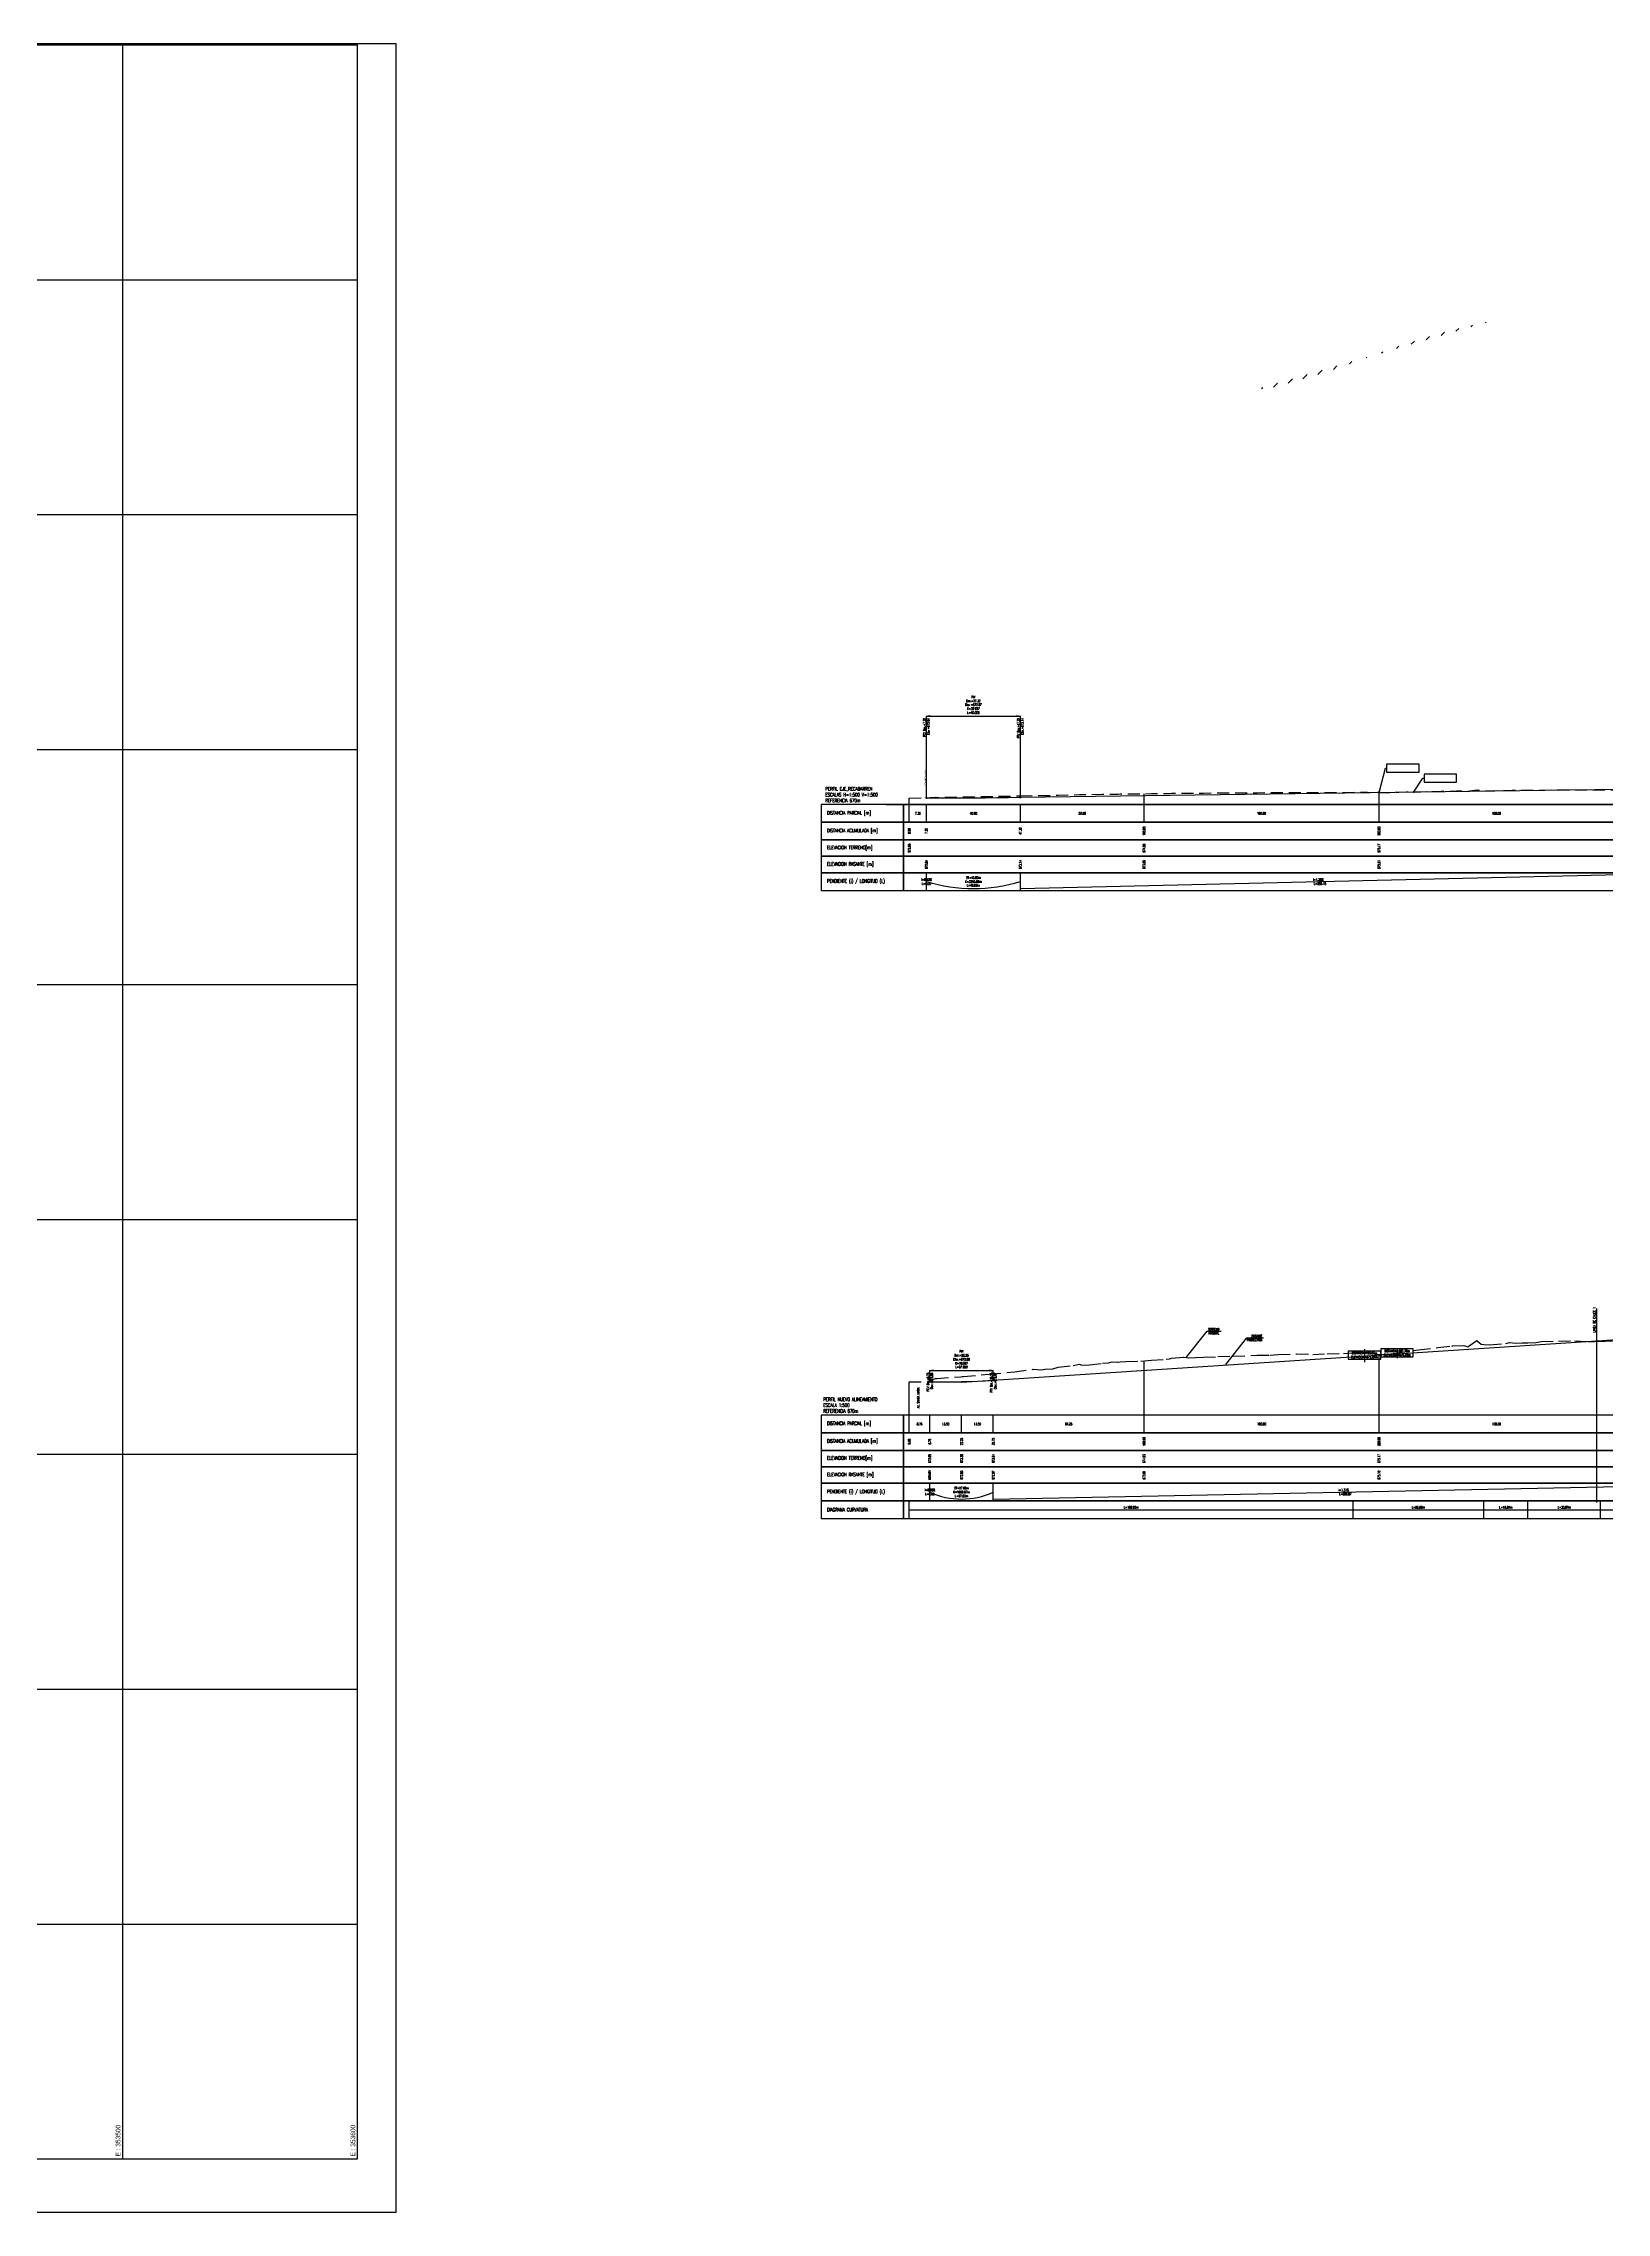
# Model space of a CAD drawing. Extents: x 350769 to 354978, y 6304672 to 6307963.
# Drawn here: x 353466 to 354132, y 6305277 to 6306201 of the extents above; entities that cross this region are included whole.
import ezdxf
from ezdxf.enums import TextEntityAlignment as Align

# ---------------------------------------------------------------- set-up
doc = ezdxf.new("R2010")
doc.units = 0
for name, pattern in [('CENTER', [50.8, 31.75, -6.35, 6.35, -6.35]), ('DASHDOTX2', [2, 1, -0.5, 0, -0.5]), ('DASHED', [19.05, 12.7, -6.35])]:
    doc.linetypes.add(name, pattern=pattern)
doc.layers.get('0').update_dxf_attribs({"linetype": 'CONTINUOUS'})
for name, color, linetype in [('-LAMINA 1_1250', 1, 'CONTINUOUS'), ('00_Demarc_Proyectado', 150, 'CONTINUOUS'), ('04_Pav ext_Cortes', 3, 'CONTINUOUS'), ('04_Pav ext_Txt Cortes', 2, 'CONTINUOUS'), ('1-ARBOLES  2', 7, 'CONTINUOUS'), ('1-coordenadas', 8, 'CONTINUOUS'), ('C-CARR-OBRA-PATR', 4, 'CONTINUOUS'), ('C-ROAD-PROF', 3, 'CONTINUOUS'), ('C-ROAD-PROF-TEXT', 2, 'CONTINUOUS')]:
    doc.layers.add(name, color=color, linetype=linetype)
doc.layers.add('TEXTOS-PERFILES', color=7, linetype='CONTINUOUS', lineweight=20)
doc.styles.add('A', font='arial.ttf', dxfattribs={"height": 2})
doc.styles.add('ROMANS', font='romans.shx', dxfattribs={"width": 0.65})
doc.dimstyles.new('2F500', dxfattribs={"dimtxt": 1, "dimasz": 1, "dimexe": 0.35, "dimexo": 0.35, "dimgap": 0.25, "dimtad": 1, "dimdsep": 46, "dimtxsty": 'ROMANS', "dimcen": 0, "dimclrd": 7, "dimclre": 7, "dimclrt": 2, "dimaunit": 2, "dimadec": 1, "dimazin": 0, "dimtfac": 1, "dimtmove": 0, "dimatfit": 3, "dimfxl": 0.35, "dimfxlon": 1, "dimtolj": 1, "dimtzin": 0, "dimarcsym": 1})
doc.dimstyles.get("Standard").update_dxf_attribs({"dimtxt": 0.18, "dimasz": 0.18, "dimexe": 0.18, "dimexo": 0.0625, "dimgap": 0.09, "dimtad": 0, "dimtih": 1, "dimtoh": 1, "dimdec": 4, "dimzin": 0, "dimdsep": 46, "dimtxsty": 'STANDARD', "dimcen": 0.09, "dimadec": 0, "dimazin": 0, "dimtfac": 1, "dimtdec": 4, "dimtofl": 0, "dimtmove": 0, "dimatfit": 3, "dimfxl": 1, "dimtolj": 1, "dimtzin": 0, "dimarcsym": 0})

# ---------------------------------------------------------------- blocks, each defined once
blk = doc.blocks.new('COORDENADAS')
at = {"layer": '-LAMINA 1_1250'}
blk.add_lwpolyline([(0, 0), (1436.25, 0), (1436.25, -923.479), (0, -923.479)], close=True, dxfattribs=at)
at = {"layer": '1-coordenadas'}
for p, q in [((20, -0.625), (1420, -0.625)), ((1320, -900.625), (1320, -0.625)), ((1420, -900.625), (1420, -0.625)), ((20, -100.625), (1420, -100.625)), ((20, -200.625), (1420, -200.625)), ((20, -300.625), (1420, -300.625)), ((20, -400.625), (1420, -400.625)), ((20, -500.625), (1420, -500.625)), ((20, -600.625), (1420, -600.625)), ((20, -700.625), (1420, -700.625)), ((20, -800.625), (1420, -800.625)), ((20, -900.625), (1420, -900.625))]:
    blk.add_line(p, q, dxfattribs=at)
blk = doc.blocks.new('_ClosedFilled')
blk.add_hatch(color=256).paths.add_polyline_path([(-1, 0.17), (-1, -0.17), (0, 0)])
at = {"color": 0, "linetype": 'ByBlock', "lineweight": -2}
for p, q in [((-1, 0.17), (0, 0)), ((-1, 0.17), (-1, -0.17)), ((0, 0), (-1, -0.17))]:
    blk.add_line(p, q, dxfattribs=at)
blk = doc.blocks.new('AeccTickCircle')
blk.add_circle((0, 0), 1)
blk = doc.blocks.new('*U1005')
at = {"layer": 'C-ROAD-PROF', "color": 7, "linetype": 'DASHED', "lineweight": -3, "ltscale": 0.4}
for p, q in [((355383.52, 6305175.18), (355385.33, 6305175.33)), ((355385.33, 6305175.33), (355388.33, 6305175.32)), ((355388.33, 6305175.32), (355389.47, 6305175.37)), ((355389.47, 6305175.37), (355391.41, 6305175.08)), ((355401.58, 6305175.1), (355409.4, 6305176.28)), ((355409.4, 6305176.28), (355410.3, 6305176.4)), ((355410.3, 6305176.4), (355411.39, 6305176.49)), ((355411.39, 6305176.49), (355419.65, 6305177.5)), ((355419.65, 6305177.5), (355425.61, 6305178.12)), ((355425.61, 6305178.12), (355425.85, 6305178.17)), ((355425.85, 6305178.17), (355426.05, 6305178.18)), ((355426.05, 6305178.18), (355430.74, 6305178.34)), ((355430.74, 6305178.34), (355432.41, 6305177.81)), ((355432.41, 6305177.81), (355432.5, 6305177.84)), ((355432.5, 6305177.84), (355432.91, 6305178.26)), ((355432.91, 6305178.26), (355436.18, 6305180.55)), ((355436.18, 6305180.55), (355436.34, 6305180.31)), ((355436.34, 6305180.31), (355438.09, 6305178.91)), ((355438.09, 6305178.91), (355439.15, 6305178.83)), ((355439.15, 6305178.83), (355441.59, 6305178.65)), ((355441.59, 6305178.65), (355448.53, 6305179.25)), ((355448.53, 6305179.25), (355450.06, 6305179.58)), ((355450.06, 6305179.58), (355452.68, 6305179.37)), ((355452.68, 6305179.37), (355455.5, 6305179.44)), ((355455.5, 6305179.44), (355457.99, 6305179.53)), ((355457.99, 6305179.53), (355461.34, 6305179.65)), ((355461.34, 6305179.65), (355463.68, 6305180)), ((355463.68, 6305180), (355470.94, 6305180.27)), ((355470.94, 6305180.27), (355477.83, 6305180.32)), ((355477.83, 6305180.32), (355483.82, 6305179.97)), ((355483.82, 6305179.97), (355488.86, 6305180.14)), ((355488.86, 6305180.14), (355490.88, 6305180.22)), ((355490.88, 6305180.22), (355496.2, 6305180.3)), ((355217.66, 6305165.19), (355228.52, 6305166.1)), ((355228.52, 6305166.1), (355239.38, 6305167.14)), ((355239.38, 6305167.14), (355247.31, 6305168.23)), ((355247.31, 6305168.23), (355250.77, 6305168.06)), ((355250.77, 6305168.06), (355251.66, 6305168.11)), ((355251.66, 6305168.11), (355252.39, 6305168.3)), ((355252.39, 6305168.3), (355255.77, 6305168.38)), ((355255.77, 6305168.38), (355258.03, 6305169.1)), ((355258.03, 6305169.1), (355264.31, 6305169.86)), ((355264.31, 6305169.86), (355267.05, 6305170.41)), ((355267.05, 6305170.41), (355267.9, 6305170.06)), ((355267.9, 6305170.06), (355271.27, 6305170.15)), ((355271.27, 6305170.15), (355276.89, 6305170.79)), ((355276.89, 6305170.79), (355279.4, 6305171)), ((355279.4, 6305171), (355281, 6305171.36)), ((355281, 6305171.36), (355283.28, 6305171.29)), ((355283.28, 6305171.29), (355283.55, 6305171.25)), ((355283.55, 6305171.25), (355284.36, 6305171.39)), ((355284.36, 6305171.39), (355286.84, 6305171.58)), ((355286.84, 6305171.58), (355293.16, 6305171.72)), ((355293.16, 6305171.72), (355297.64, 6305172.11)), ((355297.64, 6305172.11), (355303.95, 6305172.49)), ((355303.95, 6305172.49), (355305.32, 6305172.68)), ((355305.32, 6305172.68), (355306.26, 6305172.91)), ((355306.26, 6305172.91), (355311.42, 6305173.35)), ((355311.42, 6305173.35), (355313.46, 6305173.09)), ((355313.46, 6305173.09), (355316.45, 6305173.22)), ((355316.45, 6305173.22), (355319.82, 6305173.42)), ((355319.82, 6305173.42), (355325.95, 6305173.63)), ((355325.95, 6305173.63), (355332.38, 6305173.82)), ((355332.38, 6305173.82), (355342.67, 6305174.18)), ((355342.67, 6305174.18), (355348.27, 6305174.32)), ((355348.27, 6305174.32), (355351.6, 6305174.58)), ((355351.6, 6305174.58), (355359.41, 6305174.8)), ((355359.41, 6305174.8), (355366.34, 6305174.6)), ((355366.34, 6305174.6), (355372.47, 6305174.85)), ((355372.47, 6305174.85), (355379.47, 6305174.91)), ((355379.47, 6305174.91), (355383.52, 6305175.18)), ((355391.41, 6305175.08), (355393.16, 6305174.56)), ((355393.16, 6305174.56), (355395.31, 6305174.59)), ((355395.31, 6305174.59), (355397.68, 6305174.74)), ((355397.68, 6305174.74), (355399.5, 6305174.87)), ((355399.5, 6305174.87), (355400.54, 6305174.97)), ((355400.54, 6305174.97), (355401.58, 6305175.1)), ((355194.58, 6305162.85), (355202.41, 6305162.91)), ((355202.41, 6305162.91), (355202.72, 6305162.93)), ((355202.72, 6305162.93), (355203.23, 6305162.94)), ((355203.23, 6305162.94), (355203.25, 6305162.94)), ((355203.25, 6305162.94), (355203.33, 6305162.95)), ((355203.33, 6305162.95), (355203.34, 6305162.99)), ((355203.34, 6305162.99), (355203.57, 6305163.61)), ((355203.57, 6305163.61), (355205.79, 6305164.3)), ((355205.79, 6305164.3), (355205.86, 6305164.31)), ((355205.86, 6305164.31), (355206.28, 6305164.28)), ((355206.28, 6305164.28), (355216.58, 6305165.08)), ((355216.58, 6305165.08), (355217.1, 6305165.15)), ((355217.1, 6305165.15), (355217.66, 6305165.19))]:
    blk.add_line(p, q, dxfattribs=at)
blk = doc.blocks.new('*U1004')
at = {"layer": 'C-CARR-OBRA-PATR', "color": 7, "linetype": 'Continuous', "lineweight": -3}
for p, q in [((355381.49, 6305175.98), (355381.49, 6305172.57)), ((355395.28, 6305175.98), (355381.49, 6305175.98)), ((355395.28, 6305172.57), (355395.28, 6305175.98)), ((355381.49, 6305172.57), (355395.28, 6305172.57))]:
    blk.add_line(p, q, dxfattribs=at)
at = {"layer": 'C-CARR-OBRA-PATR', "color": 6, "linetype": 'Continuous', "lineweight": -3}
blk.add_circle((355388.39, 6305173.9), 0.125, dxfattribs=at)
at = {"layer": 'C-CARR-OBRA-PATR', "color": 7, "linetype": 'Continuous', "lineweight": -3, "insert": (355388.39, 6305174.28), "char_height": 1, "attachment_point": 5, "style": 'ROMANS'}
blk.add_mtext('{\\C3;DISTANCIA=193.81m\\PELEVACION=675.04m}', dxfattribs=at)
blk = doc.blocks.new('*U1003')
at = {"layer": 'C-CARR-OBRA-PATR', "color": 7, "linetype": 'Continuous', "lineweight": -3}
for p, q in [((355395.38, 6305176.9), (355395.38, 6305173.48)), ((355409.17, 6305176.9), (355395.38, 6305176.9)), ((355409.17, 6305173.48), (355409.17, 6305176.9)), ((355395.38, 6305173.48), (355409.17, 6305173.48))]:
    blk.add_line(p, q, dxfattribs=at)
at = {"layer": 'C-CARR-OBRA-PATR', "color": 6, "linetype": 'Continuous', "lineweight": -3}
blk.add_circle((355402.28, 6305174.82), 0.125, dxfattribs=at)
at = {"layer": 'C-CARR-OBRA-PATR', "color": 7, "linetype": 'Continuous', "lineweight": -3, "insert": (355402.28, 6305175.19), "char_height": 1, "attachment_point": 5, "style": 'ROMANS'}
blk.add_mtext('{\\C3;DISTANCIA=207.70m\\PELEVACION=675.22m}', dxfattribs=at)
blk = doc.blocks.new('*U1001')
at = {"layer": 'C-ROAD-PROF', "color": 1, "linetype": 'Continuous', "lineweight": -3, "ltscale": 2}
for p, q in [((355230.33, 6305163.58), (355530.19, 6305183.16)), ((355203.33, 6305162.95), (355206.7, 6305162.9)), ((355206.7, 6305162.9), (355210.08, 6305162.89)), ((355210.08, 6305162.89), (355213.45, 6305162.92)), ((355213.45, 6305162.92), (355216.83, 6305162.98)), ((355216.83, 6305162.98), (355220.2, 6305163.08)), ((355220.2, 6305163.08), (355223.58, 6305163.21)), ((355223.58, 6305163.21), (355226.95, 6305163.38)), ((355226.95, 6305163.38), (355230.33, 6305163.58))]:
    blk.add_line(p, q, dxfattribs=at)
at = {"layer": 'C-ROAD-PROF', "color": 8, "linetype": 'Continuous', "lineweight": -3, "ltscale": 2}
for p, q in [((355203.33, 6305162.95), (355216.83, 6305162.7)), ((355216.83, 6305162.7), (355230.33, 6305163.58))]:
    blk.add_line(p, q, dxfattribs=at)
blk = doc.blocks.new('*U999')
at = {"layer": 'C-ROAD-PROF-TEXT', "color": 7, "linetype": 'Continuous', "lineweight": -3}
for p, q in [((355203.33, 6305167.72), (355230.33, 6305167.72)), ((355203.33, 6305162.95), (355203.33, 6305167.72)), ((355230.33, 6305163.58), (355230.33, 6305167.72))]:
    blk.add_line(p, q, dxfattribs=at)
for name, p, xscale, yscale, zscale, rotation in [('_ClosedFilled', (355203.33, 6305167.72), 1.499999999999989, 1.499999999999989, 1.499999999999989, 180), ('AeccTickCircle', (355203.33, 6305162.95), 0.2500000000000001, 0.2500000000000001, 0.2500000000000001, 90.00000000000001), ('AeccTickCircle', (355230.33, 6305163.58), 0.2500000000000001, 0.2500000000000001, 0.2500000000000001, 90.00000000000001)]:
    blk.add_blockref(name, p, dxfattribs=dict(at, xscale=xscale, yscale=yscale, zscale=zscale, rotation=rotation))
at = {"layer": 'C-ROAD-PROF-TEXT', "color": 7, "linetype": 'Continuous', "lineweight": -3, "xscale": 1.499999999999989, "yscale": 1.499999999999989, "zscale": 1.499999999999989}
blk.add_blockref('_ClosedFilled', (355230.33, 6305167.72), dxfattribs=at)
at = {"layer": 'C-ROAD-PROF-TEXT', "color": 3, "linetype": 'Continuous', "lineweight": -3, "insert": (355216.83, 6305168.66), "char_height": 1, "attachment_point": 8, "style": 'ROMANS'}
blk.add_mtext('{\\C3;PIV\\PDm.=22.25\\PElev.=672.80\\PK=16.087\\PL=27.000}', dxfattribs=at)
at = {"layer": 'C-ROAD-PROF-TEXT', "color": 3, "linetype": 'Continuous', "lineweight": -3, "char_height": 1, "attachment_point": 6, "rotation": 90, "style": 'ROMANS'}
for s, insert in [('PCV Dm.=8.75\\PElev.=672.85', (355203.33, 6305166.78)), ('PTV Dm.=35.75\\PElev.=672.97', (355230.33, 6305166.77))]:
    blk.add_mtext(s, dxfattribs=dict(at, insert=insert))
blk = doc.blocks.new('*U998')
at = {"layer": 'TEXTOS-PERFILES', "color": 7, "linetype": 'Continuous', "lineweight": 20, "char_height": 1, "attachment_point": 5, "style": 'ROMANS'}
for s, insert in [('{\\C256;8.75}', (355198.95, 6305144.97)), ('{\\C256;13.50}', (355210.08, 6305144.97)), ('{\\C256;13.50}', (355223.58, 6305144.97)), ('{\\C256;64.25}', (355262.45, 6305144.97)), ('{\\C256;100.00}', (355344.58, 6305144.97)), ('{\\C256;100.00}', (355444.58, 6305144.97))]:
    blk.add_mtext(s, dxfattribs=dict(at, insert=insert))
blk = doc.blocks.new('*U997')
at = {"layer": 'TEXTOS-PERFILES', "color": 7, "linetype": 'Continuous', "lineweight": 20, "char_height": 1, "attachment_point": 5, "rotation": 90, "style": 'ROMANS'}
for s, insert in [('0.00', (355194.58, 6305137.47)), ('{\\C256;8.75}', (355203.33, 6305137.47)), ('{\\C256;22.25}', (355216.83, 6305137.47)), ('{\\C256;35.75}', (355230.33, 6305137.47)), ('100.00', (355294.58, 6305137.47)), ('200.00', (355394.58, 6305137.47))]:
    blk.add_mtext(s, dxfattribs=dict(at, insert=insert))
blk = doc.blocks.new('*U996')
at = {"layer": 'TEXTOS-PERFILES', "color": 7, "linetype": 'Continuous', "lineweight": 20, "char_height": 1, "style": 'ROMANS'}
for s, insert, attachment_point in [('{\\C256;i=0.00%}', (355201.18, 6305116.35), 7), ('{\\C256;L=0.00}', (355203.33, 6305115.6), 2), ('{\\C256;2T=27.00m\\PK=1608.67m\\PL=27.00m}', (355216.83, 6305115.97), 5), ('{\\C256;i=1.31%}', (355377.31, 6305116.35), 7), ('{\\C256;L=299.87}', (355380.26, 6305115.6), 2)]:
    blk.add_mtext(s, dxfattribs=dict(at, insert=insert, attachment_point=attachment_point))
blk = doc.blocks.new('*U995')
at = {"layer": 'TEXTOS-PERFILES', "color": 7, "linetype": 'Continuous', "lineweight": 20, "char_height": 1, "attachment_point": 5, "style": 'ROMANS'}
for s, insert in [('{\\C256;L=188.95m}', (355289.05, 6305109.47)), ('{\\C256;L=55.62m}', (355411.34, 6305109.47)), ('{\\C256;L=18.84m}', (355448.57, 6305109.47)), ('{\\C256;L=30.87m}', (355473.42, 6305109.47))]:
    blk.add_mtext(s, dxfattribs=dict(at, insert=insert))
blk = doc.blocks.new('*U994')
at = {"layer": 'TEXTOS-PERFILES', "color": 7, "linetype": 'Continuous', "lineweight": 20, "char_height": 1, "attachment_point": 5, "rotation": 90, "style": 'ROMANS'}
for s, insert in [('INFINITY', (355203.33, 6305123.22)), ('672.85', (355216.83, 6305123.22)), ('672.97', (355230.33, 6305123.22)), ('673.81', (355294.58, 6305123.22)), ('675.12', (355394.58, 6305123.22))]:
    blk.add_mtext(s, dxfattribs=dict(at, insert=insert))

msp = doc.modelspace()

# ---------------------------------------------------------------- hatches: boundary and pattern name
at = {"layer": '00_Demarc_Proyectado'}
h = msp.add_hatch(dxfattribs=at)
h.set_pattern_fill('ANSI31', color=256)
h.paths.add_polyline_path([(353983.556, 6306053.727), (353983.79, 6306052.754)])
edge = h.paths.add_edge_path()
edge.add_line((353981.943, 6306052.31), (353983.79, 6306052.754))
edge.add_line((353981.943, 6306052.31), (353983.79, 6306052.754))
h.paths.add_polyline_path([(353987.58, 6306053.697), (353985.737, 6306053.234)])
edge = h.paths.add_edge_path()
edge.add_line((353985.498, 6306054.205), (353985.737, 6306053.234))
edge.add_line((353985.498, 6306054.205), (353985.737, 6306053.234))
edge = h.paths.add_edge_path()
edge.add_line((353983.556, 6306053.727), (353985.498, 6306054.204))
edge.add_arc((354156.81, 6305732.249), 357.974, 101.90171, 110.668394)
edge.add_arc((353888.747, 6306442.843), 401.5, 284.250343, 290.668394, ccw=False)

# ---------------------------------------------------------------- linework, layer by layer
at = {"layer": '04_Pav ext_Cortes', "linetype": 'CENTER', "ltscale": 0.25, "const_width": 0.5}
msp.add_lwpolyline([(354127.512, 6305579.358), (354127.512, 6305662.076)], dxfattribs=at)
at = {"layer": 'C-CARR-OBRA-PATR', "color": 7, "linetype": 'Continuous', "lineweight": -3}
for p, q in [((354038.074, 6305893.783), (354038.074, 6305890.366)), ((354051.858, 6305893.783), (354038.074, 6305893.783)), ((354038.074, 6305890.366), (354051.858, 6305890.366)), ((354051.858, 6305890.366), (354051.858, 6305893.783)), ((354053.99, 6305889.469), (354053.99, 6305886.052)), ((354067.773, 6305889.469), (354053.99, 6305889.469)), ((354067.773, 6305886.052), (354067.773, 6305889.469)), ((354053.99, 6305886.052), (354067.773, 6305886.052))]:
    msp.add_line(p, q, dxfattribs=at)
at = {"layer": 'C-CARR-OBRA-PATR', "color": 2}
for p, q in [((353825.213, 6305876.543), (354977.18, 6305876.543)), ((354028.637, 6305644.779), (354028.637, 6305639.235)), ((354042.527, 6305645.12), (354042.527, 6305640.856))]:
    msp.add_line(p, q, dxfattribs=at)
at = {"layer": 'C-CARR-OBRA-PATR', "color": 6, "linetype": 'Continuous', "lineweight": -3}
for centre, radius in [((354034.827, 6305881.757), 0.125), ((354034.827, 6305881.757), 0.0625), ((354049.637, 6305881.959), 0.125), ((354049.637, 6305881.959), 0.0625)]:
    msp.add_circle(centre, radius, dxfattribs=at)
at = {"layer": 'C-ROAD-PROF', "color": 252, "linetype": 'Continuous', "lineweight": -3}
for p, q in [((353834.827, 6305876.543), (353834.827, 6305879.369)), ((353934.827, 6305876.543), (353934.827, 6305881.168)), ((354034.827, 6305876.543), (354034.827, 6305881.757)), ((353934.827, 6305616.649), (353934.827, 6305639.772)), ((354034.827, 6305616.649), (354034.827, 6305642.505)), ((353834.827, 6305616.649), (353834.827, 6305630.779))]:
    msp.add_line(p, q, dxfattribs=at)
at = {"layer": 'C-ROAD-PROF', "color": 8, "linetype": 'Continuous', "lineweight": -3, "ltscale": 2}
for p, q in [((353842.147, 6305879.38), (353862.147, 6305879.409)), ((353862.147, 6305879.409), (353882.147, 6305879.681))]:
    msp.add_line(p, q, dxfattribs=at)
at = {"layer": 'C-ROAD-PROF', "color": 7, "linetype": 'Continuous', "lineweight": -3}
for p, q in [((353834.827, 6305869.043), (353834.827, 6305876.543)), ((353842.147, 6305869.043), (353842.147, 6305876.543)), ((353882.147, 6305869.043), (353882.147, 6305876.543)), ((353934.827, 6305869.043), (353934.827, 6305876.543)), ((354034.827, 6305869.043), (354034.827, 6305876.543)), ((353842.147, 6305840.043), (353842.147, 6305847.543)), ((353842.147, 6305840.043), (353842.147, 6305847.543)), ((353842.147, 6305840.793), (353842.147, 6305846.793)), ((353882.147, 6305840.043), (353882.147, 6305847.543)), ((353882.147, 6305840.793), (354137.294, 6305846.793)), ((353834.827, 6305609.149), (353834.827, 6305616.649)), ((353843.578, 6305609.149), (353843.578, 6305616.649)), ((353857.078, 6305609.149), (353857.078, 6305616.649)), ((353870.578, 6305609.149), (353870.578, 6305616.649)), ((353934.827, 6305609.149), (353934.827, 6305616.649)), ((354034.827, 6305609.149), (354034.827, 6305616.649)), ((353843.578, 6305580.149), (353843.578, 6305587.649)), ((353870.578, 6305580.149), (353870.578, 6305587.649)), ((353870.578, 6305580.899), (354170.446, 6305586.899)), ((353834.827, 6305572.649), (353834.827, 6305580.149)), ((353834.827, 6305576.399), (354159.481, 6305576.399)), ((354023.774, 6305572.649), (354023.774, 6305580.149)), ((354079.399, 6305572.649), (354079.399, 6305580.149)), ((354098.239, 6305572.649), (354098.239, 6305580.149)), ((354129.108, 6305572.649), (354129.108, 6305580.149))]:
    msp.add_line(p, q, dxfattribs=at)
at = {"layer": 'C-ROAD-PROF', "color": 7, "linetype": 'DASHED', "lineweight": -3, "ltscale": 0.4, "flags": 128}
for points in [[(353882.147, 6305880.296), (353887.561, 6305880.445), (353891.024, 6305880.411), (353891.912, 6305880.42), (353892.64, 6305880.459), (353896.024, 6305880.474), (353898.282, 6305880.619), (353904.563, 6305880.77), (353907.302, 6305880.88), (353908.148, 6305880.81), (353911.523, 6305880.828), (353917.139, 6305880.956), (353919.652, 6305880.998), (353921.252, 6305881.069), (353923.53, 6305881.056), (353923.798, 6305881.049), (353924.609, 6305881.077), (353927.087, 6305881.114), (353933.411, 6305881.143), (353937.894, 6305881.22), (353944.2, 6305881.297), (353945.57, 6305881.335), (353946.511, 6305881.381), (353951.675, 6305881.468), (353953.711, 6305881.417), (353956.706, 6305881.443), (353960.075, 6305881.483), (353966.2, 6305881.524), (353972.635, 6305881.562), (353982.926, 6305881.635), (353988.526, 6305881.662), (353991.856, 6305881.715), (353999.661, 6305881.759), (354006.588, 6305881.719), (354012.724, 6305881.768), (354019.726, 6305881.78), (354025.468, 6305881.857), (354028.566, 6305881.839), (354029.868, 6305881.844), (354032.224, 6305881.765), (354033.179, 6305881.707), (354036.08, 6305881.714), (354036.501, 6305881.719), (354039.351, 6305881.757), (354041.222, 6305881.793), (354043.282, 6305881.843), (354046.395, 6305881.933), (354048.984, 6305882.001), (354052.684, 6305882.055), (354061.342, 6305882.246), (354065.031, 6305882.338), (354067.772, 6305882.375), (354068.001, 6305882.377), (354071.071, 6305882.4), (354071.558, 6305882.386), (354072.671, 6305882.316), (354074.36, 6305882.498), (354076.6, 6305882.809), (354077.081, 6305882.727), (354077.604, 6305882.725), (354079, 6305882.502), (354080.854, 6305882.474), (354091.443, 6305882.657), (354092.074, 6305882.684), (354093.154, 6305882.667), (354094.32, 6305882.672), (354103.075, 6305882.735), (354104.271, 6305882.771), (354115.149, 6305882.853), (354118.636, 6305882.858), (354121.666, 6305882.822), (354129.093, 6305882.874), (354132.246, 6305882.897), (354134.682, 6305882.904), (354145.681, 6305882.816), (354148.861, 6305882.824), (354157.582, 6305882.851), (354159.456, 6305882.875), (354159.573, 6305882.877), (354163.136, 6305882.941), (354166.815, 6305883.007), (354168.945, 6305883.044), (354170.27, 6305883.052), (354170.495, 6305883.043), (354172.289, 6305882.969), (354173.076, 6305882.937), (354174.174, 6305882.953), (354176.399, 6305882.984), (354178.624, 6305883.016), (354180.849, 6305883.049), (354180.852, 6305883.049), (354182.332, 6305883.064), (354184.414, 6305883.071), (354193.555, 6305882.993), (354197.356, 6305883.028), (354207.875, 6305883.109), (354211.155, 6305883.113), (354220.444, 6305883.154), (354231.271, 6305883.186), (354235.608, 6305883.185), (354242.641, 6305883.078), (354245.646, 6305883.075), (354252.733, 6305883.071), (354256.194, 6305883.096), (354259.114, 6305883.149), (354259.742, 6305883.167), (354260.491, 6305883.171), (354263.162, 6305883.212), (354263.997, 6305883.211), (354264.368, 6305883.215), (354270.009, 6305883.279), (354271.287, 6305883.294), (354271.468, 6305883.297), (354271.577, 6305883.299), (354275.65, 6305883.372), (354280.571, 6305883.46), (354281.291, 6305883.424), (354282.683, 6305883.355), (354284.564, 6305883.354), (354286.931, 6305883.384), (354292.572, 6305883.458), (354298.213, 6305883.533), (354298.576, 6305883.538), (354298.727, 6305883.543), (354299.66, 6305883.529), (354300.731, 6305883.546), (354302.786, 6305883.544), (354303.854, 6305883.522), (354306.833, 6305883.446), (354308.22, 6305883.419), (354309.494, 6305883.356), (354311.559, 6305883.24), (354314.353, 6305883.061), (354315.135, 6305883.154), (354316.194, 6305883.289), (354318.208, 6305883.492), (354320.776, 6305883.463), (354323.335, 6305883.428), (354326.416, 6305883.343), (354327.522, 6305883.31), (354327.983, 6305883.296), (354328.205, 6305883.275), (354329.241, 6305883.236), (354329.712, 6305883.242), (354332.057, 6305883.281), (354332.308, 6305883.286), (354335.694, 6305883.344), (354337.468, 6305883.386), (354337.698, 6305883.481), (354337.756, 6305883.505), (354338.74, 6305883.626), (354339.167, 6305883.021), (354339.228, 6305882.89), (354339.294, 6305883.012), (354339.336, 6305882.995), (354339.851, 6305883.245), (354340.266, 6305883.7), (354340.41, 6305883.591), (354341.12, 6305883.628), (354344.543, 6305883.805), (354345.614, 6305883.858), (354346.292, 6305883.882), (354346.718, 6305883.897), (354347.965, 6305883.937), (354351.387, 6305884.045), (354352.974, 6305884.095), (354354.948, 6305884.219), (354356.826, 6305884.337), (354357.257, 6305884.362), (354357.496, 6305884.374), (354357.962, 6305884.411), (354358.508, 6305884.448), (354362.068, 6305884.686), (354362.881, 6305884.741), (354365.628, 6305884.991), (354365.662, 6305884.994), (354366.027, 6305885.035), (354366.448, 6305885.074), (354369.189, 6305885.318), (354371.372, 6305885.51), (354372.749, 6305885.596), (354375.141, 6305885.741), (354376.194, 6305885.824), (354376.309, 6305885.832), (354376.677, 6305885.858), (354377.15, 6305885.873), (354379.869, 6305885.984), (354381.918, 6305886.067), (354383.357, 6305886.37), (354383.43, 6305886.363), (354384.945, 6305886.225), (354386.463, 6305886.423), (354386.99, 6305886.517), (354387.598, 6305886.625), (354389.301, 6305886.689), (354390.256, 6305886.664), (354390.55, 6305886.678), (354393.039, 6305886.794), (354393.944, 6305886.808), (354394.11, 6305886.785), (354394.821, 6305886.69), (354398.965, 6305886.602), (354400.11, 6305886.617), (354401.013, 6305886.629), (354402.588, 6305886.59), (354406.109, 6305886.656), (354407.505, 6305886.682), (354408.785, 6305886.884), (354409.457, 6305886.968), (354412.108, 6305887.516), (354413.793, 6305887.865), (354415.208, 6305888.242), (354417.242, 6305888.621), (354417.467, 6305888.646), (354417.544, 6305888.642), (354418.108, 6305888.673), (354423.449, 6305888.966), (354423.708, 6305888.977), (354424.107, 6305888.967), (354424.698, 6305888.954), (354430.107, 6305889.034), (354430.927, 6305889.047), (354430.982, 6305889.025), (354431.395, 6305889.025), (354436.106, 6305889.03), (354438.338, 6305889.032), (354441.708, 6305889.099), (354442.105, 6305889.098), (354444.396, 6305889.095), (354446.687, 6305889.093), (354447.547, 6305889.092), (354448.977, 6305889.097), (354449.192, 6305889.098), (354451.268, 6305889.149), (354453.559, 6305889.204), (354454.251, 6305889.22), (354455.849, 6305889.291), (354458.14, 6305889.391), (354458.975, 6305889.426), (354460.43, 6305889.518), (354461.527, 6305889.586), (354462.721, 6305889.743), (354464.277, 6305889.946), (354465.012, 6305890), (354466.987, 6305890.142), (354467.302, 6305890.165), (354469.593, 6305890.327), (354469.736, 6305890.337), (354471.884, 6305890.476), (354474.174, 6305890.619), (354475.911, 6305890.724), (354476.465, 6305890.739), (354478.756, 6305890.793), (354479.439, 6305890.808), (354480.993, 6305890.815), (354481.046, 6305890.816), (354481.507, 6305890.82), (354483.337, 6305890.884), (354485.627, 6305890.962), (354487.918, 6305891.037), (354490.209, 6305891.11), (354492.499, 6305891.18), (354494.79, 6305891.248), (354494.876, 6305891.25), (354495.755, 6305891.282), (354496.802, 6305891.313), (354497.081, 6305891.32), (354499.371, 6305891.374), (354501.662, 6305891.423), (354503.069, 6305891.451), (354503.952, 6305891.463), (354506.243, 6305891.492), (354507.474, 6305891.505), (354508.534, 6305891.521), (354510.824, 6305891.551), (354513.115, 6305891.577), (354515.406, 6305891.599), (354515.832, 6305891.602), (354517.696, 6305891.625), (354519.388, 6305891.643), (354519.987, 6305891.649), (354522.277, 6305891.67), (354524.568, 6305891.686), (354525.663, 6305891.691), (354526.859, 6305891.691), (354529.149, 6305891.684), (354529.723, 6305891.681), (354531.44, 6305891.758), (354533.731, 6305891.858), (354535.3, 6305891.923), (354536.021, 6305891.94), (354538.312, 6305891.993), (354539.198, 6305892.013), (354540.603, 6305891.989), (354542.121, 6305891.962), (354542.83, 6305891.954), (354545.058, 6305891.929), (354547.027, 6305891.908), (354547.286, 6305891.898), (354549.514, 6305891.812), (354551.742, 6305891.721), (354553.97, 6305891.627), (354556.198, 6305891.528), (354556.517, 6305891.513), (354558.426, 6305891.496), (354560.654, 6305891.473), (354561.394, 6305891.463), (354562.882, 6305891.465), (354565.109, 6305891.464), (354566.286, 6305891.462), (354567.337, 6305891.454), (354569.565, 6305891.434), (354571.793, 6305891.411), (354573.159, 6305891.395), (354574.021, 6305891.38), (354576.249, 6305891.338), (354578.477, 6305891.293), (354580.705, 6305891.245), (354582.228, 6305891.21), (354582.933, 6305891.196), (354583.49, 6305891.184), (354585.16, 6305891.162), (354586.493, 6305891.143), (354587.388, 6305891.141), (354589.616, 6305891.128), (354591.844, 6305891.108), (354594.072, 6305891.081), (354596.3, 6305891.047), (354596.53, 6305891.043), (354598.528, 6305890.96), (354598.95, 6305890.942), (354599.571, 6305890.893), (354600.756, 6305890.861), (354601.935, 6305890.829), (354602.984, 6305890.784), (354605.212, 6305890.684), (354608.833, 6305890.513), (354609.492, 6305890.486), (354611.954, 6305890.388), (354613.773, 6305890.342), (354617.073, 6305890.262), (354618.054, 6305890.238), (354622.149, 6305890.139), (354622.335, 6305890.129), (354624.05, 6305890.045), (354626.615, 6305889.924), (354630.109, 6305889.763), (354630.896, 6305889.719), (354634.728, 6305889.503), (354635.177, 6305889.483), (354636.656, 6305889.416), (354639.458, 6305889.419), (354641.632, 6305889.423), (354643.738, 6305889.48), (354644.425, 6305889.499), (354646.186, 6305889.37), (354648.019, 6305889.22), (354649.053, 6305889.135), (354649.314, 6305888.926), (354649.505, 6305888.664), (354649.767, 6305888.687), (354649.918, 6305888.703), (354650.123, 6305888.868), (354650.417, 6305889.088), (354652.3, 6305889.065), (354656.524, 6305889.015), (354658.404, 6305888.997), (354659.273, 6305888.973), (354660.845, 6305888.929), (354661.95, 6305888.902), (354663.792, 6305888.859), (354664.626, 6305888.841), (354667.303, 6305888.788), (354669.979, 6305888.738), (354671.771, 6305888.706), (354672.655, 6305888.701), (354673.623, 6305888.697), (354675.332, 6305888.687), (354675.404, 6305888.687), (354678.008, 6305888.687), (354680.685, 6305888.69), (354681.801, 6305888.692), (354683.361, 6305888.68), (354686.037, 6305888.663), (354688.649, 6305888.649), (354688.714, 6305888.648), (354688.911, 6305888.647), (354691.39, 6305888.639), (354694.067, 6305888.633), (354696.743, 6305888.629), (354698.038, 6305888.629), (354699.419, 6305888.628), (354702.096, 6305888.63), (354704.772, 6305888.634), (354705.339, 6305888.636), (354707.874, 6305888.652), (354708.454, 6305888.656), (354710.111, 6305888.667), (354710.977, 6305888.673), (354714.079, 6305888.697), (354717.182, 6305888.722), (354718.634, 6305888.735), (354722.76, 6305888.77), (354723.998, 6305888.781), (354728.338, 6305888.848), (354728.72, 6305888.855), (354733.916, 6305888.906), (354737.488, 6305888.943), (354738.889, 6305888.974), (354739.494, 6305888.977), (354742.92, 6305888.995), (354745.072, 6305889.008), (354747.855, 6305889.027), (354748.983, 6305889.032), (354750.65, 6305889.033), (354750.685, 6305889.033), (354756.228, 6305889.058), (354759.05, 6305889.072), (354761.806, 6305889.077), (354763.137, 6305889.081), (354767.384, 6305889.051), (354768.921, 6305889.041), (354770.015, 6305889.155), (354772.388, 6305889.111), (354772.962, 6305889.132), (354777.223, 6305889.288), (354778.54, 6305889.308), (354778.984, 6305889.315), (354781.458, 6305889.291), (354784.118, 6305889.288), (354788.062, 6305889.29), (354789.696, 6305889.283), (354791.511, 6305889.279), (354795.274, 6305889.3), (354796.71, 6305889.31), (354799.604, 6305889.357), (354800.852, 6305889.422), (354801.381, 6305889.449), (354806.268, 6305889.517), (354808.841, 6305889.551), (354811.684, 6305889.591), (354812.971, 6305889.608), (354817.1, 6305889.692), (354818.868, 6305889.725), (354822.303, 6305889.797), (354822.344, 6305889.753), (354822.515, 6305889.56), (354822.563, 6305889.507), (354822.62, 6305889.508), (354822.823, 6305889.475), (354822.867, 6305889.524), (354822.994, 6305889.787), (354823.327, 6305889.772), (354824.736, 6305889.846), (354827.797, 6305890), (354827.931, 6305890.005), (354830.7, 6305890.091)], [(353834.827, 6305879.369), (353842.665, 6305879.38), (353842.967, 6305879.385), (353843.481, 6305879.387), (353843.498, 6305879.387), (353843.578, 6305879.388), (353843.594, 6305879.397), (353843.826, 6305879.52), (353846.046, 6305879.659), (353846.112, 6305879.66), (353846.532, 6305879.655), (353856.834, 6305879.814), (353857.348, 6305879.828), (353857.908, 6305879.837), (353868.77, 6305880.018), (353879.632, 6305880.227), (353882.134, 6305880.296)]]:
    msp.add_lwpolyline(points, dxfattribs=at)
at = {"layer": 'C-ROAD-PROF', "color": 1, "linetype": 'Continuous', "lineweight": -3, "ltscale": 2, "flags": 128}
msp.add_lwpolyline([(353842.147, 6305879.38), (353842.147, 6305879.38), (353847.147, 6305879.391), (353852.147, 6305879.409), (353857.147, 6305879.436), (353862.147, 6305879.469), (353867.147, 6305879.511), (353872.147, 6305879.56), (353877.147, 6305879.617), (353882.147, 6305879.681), (354137.294, 6305883.151)], dxfattribs=at)
at = {"layer": 'C-ROAD-PROF', "color": 7, "linetype": 'Continuous', "lineweight": -3}
for centre, radius, start, end in [((353862.147, 6305908.96), 68.167, 252.938469, 287.061531), ((353857.078, 6305612.774), 31.875, 244.942385, 295.057615)]:
    msp.add_arc(centre, radius, start, end, dxfattribs=at)
for points in [[(353832.327, 6305869.043), (353832.327, 6305876.543), (353797.327, 6305876.543), (353797.327, 6305869.043)], [(353832.327, 6305861.543), (353832.327, 6305869.043), (353797.327, 6305869.043), (353797.327, 6305861.543)], [(353832.327, 6305869.043), (354978.076, 6305869.043), (354978.076, 6305876.543), (353832.327, 6305876.543)], [(353832.327, 6305861.543), (354978.076, 6305861.543), (354978.076, 6305869.043), (353832.327, 6305869.043)], [(353832.327, 6305854.543), (353832.327, 6305861.543), (353797.327, 6305861.543), (353797.327, 6305854.543)], [(353832.327, 6305854.543), (354978.076, 6305854.543), (354978.076, 6305861.543), (353832.327, 6305861.543)], [(353832.327, 6305847.543), (353832.327, 6305854.543), (353797.327, 6305854.543), (353797.327, 6305847.543)], [(353832.327, 6305847.543), (354978.076, 6305847.543), (354978.076, 6305854.543), (353832.327, 6305854.543)], [(353832.327, 6305840.043), (353832.327, 6305847.543), (353797.327, 6305847.543), (353797.327, 6305840.043)], [(353832.327, 6305840.043), (354978.076, 6305840.043), (354978.076, 6305847.543), (353832.327, 6305847.543)], [(353832.327, 6305609.149), (353832.327, 6305616.649), (353797.327, 6305616.649), (353797.327, 6305609.149)], [(353832.327, 6305609.149), (354977.908, 6305609.149), (354977.908, 6305616.649), (353832.327, 6305616.649)], [(353832.327, 6305601.649), (353832.327, 6305609.149), (353797.327, 6305609.149), (353797.327, 6305601.649)], [(353832.327, 6305594.649), (353832.327, 6305601.649), (353797.327, 6305601.649), (353797.327, 6305594.649)], [(353832.327, 6305601.649), (354977.908, 6305601.649), (354977.908, 6305609.149), (353832.327, 6305609.149)], [(353832.327, 6305594.649), (354977.908, 6305594.649), (354977.908, 6305601.649), (353832.327, 6305601.649)], [(353832.327, 6305587.649), (353832.327, 6305594.649), (353797.327, 6305594.649), (353797.327, 6305587.649)], [(353832.327, 6305587.649), (354977.908, 6305587.649), (354977.908, 6305594.649), (353832.327, 6305594.649)], [(353832.327, 6305580.149), (353832.327, 6305587.649), (353797.327, 6305587.649), (353797.327, 6305580.149)], [(353832.327, 6305580.149), (354977.908, 6305580.149), (354977.908, 6305587.649), (353832.327, 6305587.649)], [(353832.327, 6305572.649), (353832.327, 6305580.149), (353797.327, 6305580.149), (353797.327, 6305572.649)], [(353832.327, 6305572.649), (354977.908, 6305572.649), (354977.908, 6305580.149), (353832.327, 6305580.149)]]:
    msp.add_3dface(points, dxfattribs=at)
at = {"layer": 'C-ROAD-PROF-TEXT', "color": 7, "linetype": 'Continuous', "lineweight": -3}
for p, q in [((353842.147, 6305914.271), (353882.147, 6305914.271)), ((353842.147, 6305879.38), (353842.147, 6305914.271)), ((353882.147, 6305879.681), (353882.147, 6305914.271))]:
    msp.add_line(p, q, dxfattribs=at)

# ---------------------------------------------------------------- block references
at = {"color": 252, "linetype": 'DASHED'}
msp.add_blockref('COORDENADAS', (352180, 6306200.625), dxfattribs=at)
at = {"layer": 'C-CARR-OBRA-PATR', "color": 2, "linetype": 'Continuous', "lineweight": -3}
for name in ['*U999', '*U1004', '*U1003', '*U998', '*U997', '*U994', '*U996', '*U995']:
    msp.add_blockref(name, (-1359.749, 467.926), dxfattribs=at)
at = {"layer": 'C-ROAD-PROF', "color": 2, "linetype": 'Continuous', "lineweight": -3}
for name in ['*U1005', '*U1001']:
    msp.add_blockref(name, (-1359.749, 467.926), dxfattribs=at)
at = {"layer": 'C-ROAD-PROF-TEXT', "color": 7, "linetype": 'Continuous', "lineweight": -3}
for name, p, xscale, yscale, zscale, rotation in [('_ClosedFilled', (353842.147, 6305914.271), 1.499999999999989, 1.499999999999989, 1.499999999999989, 180), ('AeccTickCircle', (353842.147, 6305879.38), 0.2500000000000001, 0.2500000000000001, 0.2500000000000001, 90.00000000000001), ('AeccTickCircle', (353882.147, 6305879.681), 0.2500000000000001, 0.2500000000000001, 0.2500000000000001, 90.00000000000001)]:
    msp.add_blockref(name, p, dxfattribs=dict(at, xscale=xscale, yscale=yscale, zscale=zscale, rotation=rotation))
at = {"layer": 'C-ROAD-PROF-TEXT', "color": 7, "linetype": 'Continuous', "lineweight": -3, "xscale": 1.499999999999989, "yscale": 1.499999999999989, "zscale": 1.499999999999989}
msp.add_blockref('_ClosedFilled', (353882.147, 6305914.271), dxfattribs=at)

# ---------------------------------------------------------------- texts
at = {"layer": '04_Pav ext_Txt Cortes', "style": 'ROMANS', "width": 0.75}
msp.add_text('LINEA DE CALCE 1', height=1, rotation=90, dxfattribs=at).set_placement((354126.922, 6305657.249), align=Align.CENTER)
at = {"layer": '1-ARBOLES  2', "style": 'A'}
msp.add_text('EMPALME CALZADA', height=0.5, rotation=90, dxfattribs=at).set_placement((353841.931, 6305884.374))
at = {"layer": '1-coordenadas', "style": 'A'}
for s, p in [('E : 353500', (353499, 6305301)), ('E : 353600', (353599, 6305301))]:
    msp.add_text(s, height=2, rotation=90, dxfattribs=at).set_placement(p)
at = {"layer": 'C-ROAD-PROF', "color": 6, "linetype": 'Continuous', "lineweight": -3, "char_height": 1.5, "attachment_point": 7, "style": 'ROMANS'}
for s, insert in [('PERFIL EJE_RECABARREN\\PESCALAS H=1:500 V=1:500\\PREFERENCIA 670m', (353799.113, 6305877.543)), ('PERFIL NUEVO ALINEAMIENTO\\PESCALA 1:500\\PREFERENCIA 670m', (353798.202, 6305617.649))]:
    msp.add_mtext(s, dxfattribs=dict(at, insert=insert))
at = {"layer": 'C-ROAD-PROF-TEXT', "color": 3, "linetype": 'Continuous', "lineweight": -3, "insert": (353862.147, 6305915.213), "char_height": 1, "attachment_point": 8, "style": 'ROMANS'}
msp.add_mtext('{\\C3;PIV\\PDm.=27.32\\PElev.=672.87\\PK=32.937\\PL=40.000}', dxfattribs=at)
at = {"layer": 'C-ROAD-PROF-TEXT', "color": 3, "linetype": 'Continuous', "lineweight": -3, "char_height": 1, "attachment_point": 6, "rotation": 90, "style": 'ROMANS'}
for s, insert in [('PCV Dm.=7.32\\PElev.=672.84', (353842.147, 6305913.328)), ('PTV Dm.=47.32\\PElev.=673.14', (353882.147, 6305913.318))]:
    msp.add_mtext(s, dxfattribs=dict(at, insert=insert))
at = {"layer": 'C-ROAD-PROF-TEXT', "color": 2, "linetype": 'Continuous', "lineweight": -3, "char_height": 1, "width": 5.85561, "attachment_point": 6, "style": 'ROMANS'}
for s, insert in [('TERRENO NATURAL', (353966.834, 6305652.379)), ('RASANTE PROYECTADA', (353985.163, 6305649.492))]:
    msp.add_mtext(s, dxfattribs=dict(at, insert=insert))
at = {"layer": 'C-ROAD-PROF-TEXT', "color": 2, "linetype": 'Continuous', "lineweight": -3, "insert": (353838.666, 6305628.427), "char_height": 1, "width": 17.01036, "attachment_point": 6, "rotation": 90, "style": 'ROMANS'}
msp.add_mtext('AV. SANTA MARIA', dxfattribs=at)
at = {"layer": 'TEXTOS-PERFILES', "color": 7, "linetype": 'Continuous', "lineweight": 20, "style": 'ROMANS'}
for s, insert, char_height, attachment_point in [('{\\C256;DISTANCIA PARCIAL [m]}', (353799.827, 6305872.793), 1.5, 4), ('{\\C256;7.32}', (353838.487, 6305872.793), 1, 5), ('{\\C256;40.00}', (353862.147, 6305872.793), 1, 5), ('{\\C256;52.68}', (353908.487, 6305872.793), 1, 5), ('{\\C256;100.00}', (353984.827, 6305872.793), 1, 5), ('{\\C256;100.00}', (354084.827, 6305872.793), 1, 5), ('{\\C256;DISTANCIA ACUMULADA [m]}', (353799.827, 6305865.293), 1.5, 4), ('{\\C256;ELEVACION TERRENO[m]}', (353799.827, 6305858.043), 1.5, 4), ('{\\C256;ELEVACION RASANTE [m]}', (353799.827, 6305851.043), 1.5, 4), ('{\\C256;PENDIENTE (i) / LONGITUD (L)}', (353799.827, 6305843.793), 1.5, 4), ('{\\C256;i=0.15%}', (353840.002, 6305844.168), 1, 7), ('{\\C256;L=0.00}', (353842.147, 6305843.418), 1, 2), ('{\\C256;2T=40.00m\\PK=3293.69m\\PL=40.00m}', (353862.147, 6305843.793), 1, 5), ('{\\C256;i=1.36%}', (354006.766, 6305844.168), 1, 7), ('{\\C256;L=255.15}', (354009.721, 6305843.418), 1, 2), ('{\\C256;DISTANCIA PARCIAL [m]}', (353799.827, 6305612.899), 1.5, 4), ('{\\C256;DISTANCIA ACUMULADA [m]}', (353799.827, 6305605.399), 1.5, 4), ('{\\C256;ELEVACION RASANTE [m]}', (353799.827, 6305591.149), 1.5, 4), ('{\\C256;PENDIENTE (i) / LONGITUD (L)}', (353799.827, 6305583.899), 1.5, 4), ('{\\C256;DIAGRAMA CURVATURA}', (353799.827, 6305576.399), 1.5, 4)]:
    msp.add_mtext(s, dxfattribs=dict(at, insert=insert, char_height=char_height, attachment_point=attachment_point))
at = {"layer": 'TEXTOS-PERFILES', "color": 7, "linetype": 'Continuous', "lineweight": 20, "char_height": 1, "attachment_point": 5, "rotation": 90, "style": 'ROMANS'}
for s, insert in [('0.00', (353834.827, 6305865.293)), ('672.83', (353834.827, 6305858.043)), ('{\\C256;7.32}', (353842.147, 6305865.293)), ('{\\C256;47.32}', (353882.147, 6305865.293)), ('100.00', (353934.827, 6305865.293)), ('674.62', (353934.827, 6305858.043)), ('200.00', (354034.827, 6305865.293)), ('675.17', (354034.827, 6305858.043)), ('672.84', (353842.147, 6305851.043)), ('673.14', (353882.147, 6305851.043)), ('673.85', (353934.827, 6305851.043)), ('675.21', (354034.827, 6305851.043))]:
    msp.add_mtext(s, dxfattribs=dict(at, insert=insert))
at = {"layer": 'TEXTOS-PERFILES', "color": 3, "linetype": 'Continuous', "lineweight": 20, "insert": (353799.827, 6305598.149), "char_height": 1.5, "attachment_point": 4, "style": 'ROMANS'}
msp.add_mtext('{\\C256;ELEVACION TERRENO[m]}', dxfattribs=at)
at = {"layer": 'TEXTOS-PERFILES', "color": 3, "linetype": 'DASHDOTX2', "lineweight": 20, "char_height": 1, "attachment_point": 5, "rotation": 90, "style": 'ROMANS'}
for s, insert in [('672.85', (353843.578, 6305598.149)), ('672.85', (353843.578, 6305598.149)), ('673.28', (353857.078, 6305598.149)), ('673.28', (353857.078, 6305598.149)), ('673.51', (353870.578, 6305598.149)), ('673.51', (353870.578, 6305598.149)), ('674.83', (353934.827, 6305598.149)), ('675.17', (354034.827, 6305598.149))]:
    msp.add_mtext(s, dxfattribs=dict(at, insert=insert))

# ---------------------------------------------------------------- leaders
at = {"layer": 'C-CARR-OBRA-PATR', "color": 7, "linetype": 'Continuous', "lineweight": -3}
for points in [[(354034.827, 6305881.757), (354037.574, 6305892.075), (354038.074, 6305892.075)], [(354049.637, 6305881.959), (354053.49, 6305887.76), (354053.99, 6305887.76)]]:
    msp.add_leader(points, dimstyle='2F500', override={"dimscale": 1, "dimasz": 0.5, "dimclrd": 7, "dimldrblk": 'DotBlank', "dimlwd": -1}, dxfattribs=at)
at = {"layer": 'C-ROAD-PROF-TEXT', "color": 2, "linetype": 'Continuous', "lineweight": -3}
for points in [[(353952.693, 6305641.147), (353961.59, 6305652.379), (353967.575, 6305652.379)], [(353969.601, 6305638.26), (353978.499, 6305649.492), (353985.702, 6305649.492)]]:
    msp.add_leader(points, dimstyle='STANDARD', override={"dimscale": 1, "dimasz": 1.25, "dimclrd": 256, "dimlwd": -1}, dxfattribs=at)

doc.saveas('drawing.dxf')
